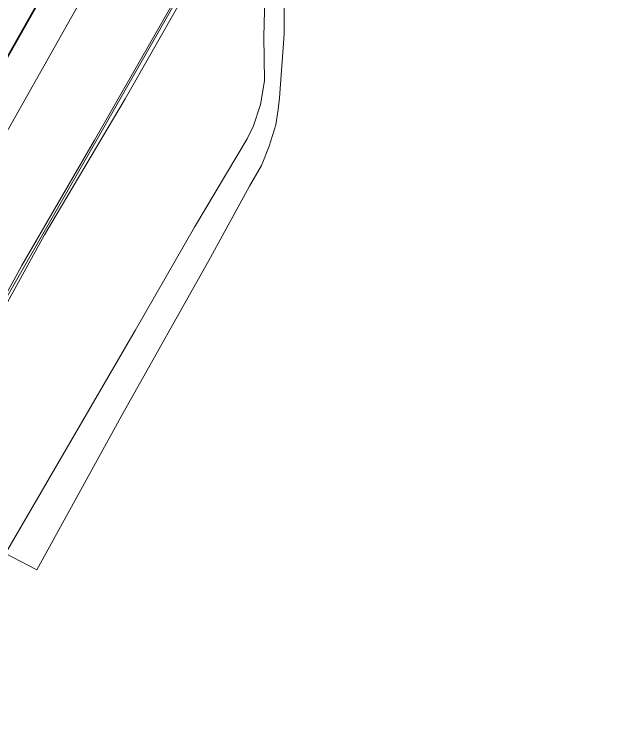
# Model space of a CAD drawing. Header units: metres. Extents: x 110006 to 110721, y 517434 to 518243.
# Drawn here: x 110414.9 to 110502.5, y 517533.3 to 517638.9 of the extents above; entities that cross this region are included whole.
import ezdxf

# ---------------------------------------------------------------- set-up
doc = ezdxf.new("R2010")
doc.units = ezdxf.units.M
for name, color, linetype, lineweight in [('B-WE-GK-BESCHOEIING-G', 130, 'GK-BESCHOEIING-SO', 18), ('B-WE-GR-GRAS-G', 60, 'Continuous', 13), ('B-WE-OG-BEBOUWING-G', 7, 'Continuous', 35), ('B-WE-OG-WATER-G', 130, 'Continuous', 18)]:
    doc.layers.add(name, color=color, linetype=linetype, lineweight=lineweight)
doc.linetypes.add('GK-BESCHOEIING-SO', pattern='A,18,-3,[1,NLCS.SHX,S=0.6,R=0,X=0,Y=0],-3', length=24)

msp = doc.modelspace()

# ---------------------------------------------------------------- linework, layer by layer
at = {"layer": 'B-WE-GK-BESCHOEIING-G', "flags": 128}
msp.add_lwpolyline([(110385.882, 517547.185), (110413.256, 517596.287), (110452.675, 517665.217)], dxfattribs=at)
at = {"layer": 'B-WE-GR-GRAS-G'}
for p, q in [((110454.642, 517635.924), (110454.727, 517651.173)), ((110451.647, 517635.622), (110451.911, 517644.222)), ((110439.163, 517640.358), (110431.209, 517626.406)), ((110451.727, 517629.075), (110451.647, 517635.622)), ((110453.971, 517626.598), (110454.642, 517635.924)), ((110451.727, 517629.075), (110451.142, 517625.598)), ((110431.209, 517626.406), (110419.334, 517606.392)), ((110453.788, 517624.863), (110453.971, 517626.598)), ((110451.142, 517625.598), (110450.154, 517622.469)), ((110453.416, 517622.625), (110453.788, 517624.863)), ((110450.154, 517622.469), (110449.177, 517620.562)), ((110452.455, 517619.444), (110453.416, 517622.625)), ((110441.449, 517607.521), (110449.177, 517620.562)), ((110451.286, 517616.629), (110452.455, 517619.444)), ((110449.551, 517613.568), (110451.286, 517616.629)), ((110443.795, 517603.09), (110449.551, 517613.568)), ((110432.692, 517592.334), (110441.449, 517607.521)), ((110419.334, 517606.392), (110408.596, 517586.914)), ((110430.876, 517580.099), (110443.795, 517603.09)), ((110413.581, 517559.504), (110432.692, 517592.334)), ((110418.237, 517557.124), (110430.876, 517580.099)), ((110413.581, 517559.504), (110418.237, 517557.124))]:
    msp.add_line(p, q, dxfattribs=at)
at = {"layer": 'B-WE-OG-BEBOUWING-G'}
msp.add_line((110410.224, 517626.142), (110432.479, 517665.549), dxfattribs=at)
at = {"layer": 'B-WE-OG-WATER-G'}
for p, q in [((110502.451, 517778.585), (110363.922, 517533.299)), ((110426.706, 517620.333), (110439.858, 517643.268)), ((110415.994, 517601.904), (110426.706, 517620.333)), ((110406.479, 517584.543), (110415.994, 517601.904))]:
    msp.add_line(p, q, dxfattribs=at)

doc.saveas('drawing.dxf')
